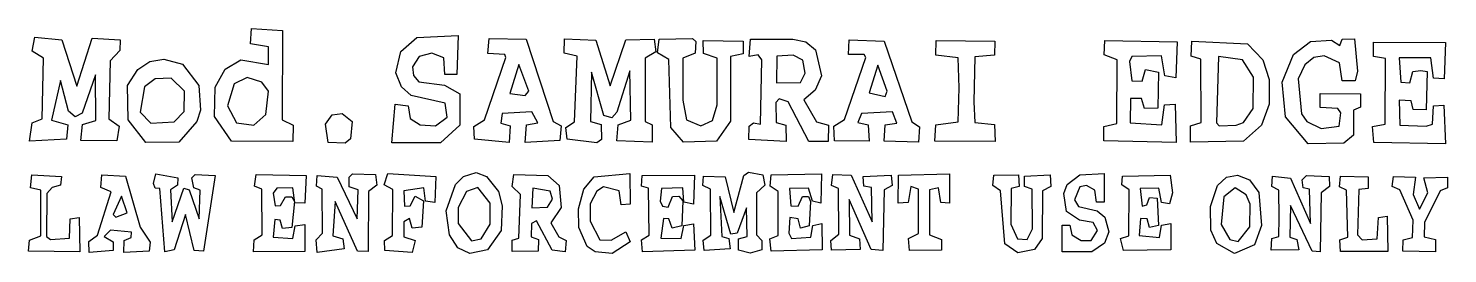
# Model space of a CAD drawing. Header units: millimetres. Extents: x -2.4 to 44.8, y 9.6 to 17.1.
import ezdxf

# ---------------------------------------------------------------- set-up
doc = ezdxf.new("R2010")
doc.units = ezdxf.units.MM
doc.layers.add('Layer 1', color=5, linetype='Continuous')

msp = doc.modelspace()

# ---------------------------------------------------------------- linework, layer by layer
at = {"layer": 'Layer 1'}
for points in [[(5.019, 17.092), (6.05, 17.023), (6.036, 14.056), (6.398, 13.875), (6.384, 13.332), (4.35, 13.346), (3.779, 14.167), (3.807, 15.142), (4.141, 15.741), (4.657, 16.048), (5.576, 15.894), (5.576, 16.479), (4.977, 16.577)], [(-2.196, 16.8), (-1.291, 16.716), (-0.789, 15.17), (-0.288, 16.772), (0.645, 16.716), (0.631, 16.354), (0.311, 16.02), (0.269, 14.084), (0.618, 13.847), (0.534, 13.359), (-0.664, 13.373), (-0.608, 13.903), (-0.162, 14.028), (-0.176, 15.546), (-0.622, 14.279), (-0.845, 14.153), (-1.068, 14.348), (-1.332, 15.365), (-1.639, 14.042), (-1.096, 13.889), (-1.137, 13.415), (-2.363, 13.346), (-2.28, 13.958), (-1.945, 14.084), (-1.903, 16.103), (-2.28, 16.34)], [(11.886, 16.856), (11.844, 15.56), (11.44, 15.56), (11.412, 16.117), (11.008, 16.271), (10.59, 16.159), (10.368, 15.811), (10.395, 15.532), (10.576, 15.323), (11.426, 15.212), (11.941, 14.919), (11.941, 13.875), (11.301, 13.29), (9.685, 13.29), (9.796, 14.571), (10.228, 14.516), (10.284, 14.098), (10.618, 13.889), (11.134, 13.861), (11.524, 14.139), (11.454, 14.613), (10.326, 14.864), (10.005, 15.156), (9.81, 15.616), (9.978, 16.326), (10.507, 16.786)], [(12.916, 16.758), (14.142, 16.73), (15.048, 14), (15.312, 13.861), (15.27, 13.373), (14.114, 13.304), (14.156, 13.889), (14.532, 13.958), (14.337, 14.321), (13.348, 14.265), (13.306, 13.944), (13.613, 13.861), (13.585, 13.304), (12.429, 13.415), (12.401, 13.833), (12.763, 14.056), (13.474, 16.131), (13.432, 16.229), (12.875, 16.257)], [(15.424, 16.744), (16.468, 16.702), (16.942, 15.184), (17.457, 16.716), (18.404, 16.73), (18.46, 16.312), (18.098, 16.103), (18.098, 14), (18.335, 13.889), (18.335, 13.318), (17.165, 13.359), (17.206, 13.889), (17.624, 14.042), (17.596, 15.686), (17.165, 14.307), (16.998, 14.126), (16.733, 14.195), (16.315, 15.644), (16.287, 14), (16.635, 13.903), (16.649, 13.401), (16.496, 13.29), (15.507, 13.415), (15.465, 13.805), (15.758, 13.986), (15.841, 16.173), (15.41, 16.271)], [(18.571, 16.73), (19.672, 16.758), (19.783, 16.661), (19.769, 16.271), (19.351, 16.103), (19.351, 14.711), (19.477, 14.056), (19.95, 13.861), (20.34, 14.028), (20.494, 14.557), (20.494, 16.103), (20.048, 16.257), (20.034, 16.688), (21.357, 16.674), (21.357, 16.243), (20.939, 16.159), (20.939, 14.014), (20.48, 13.346), (19.379, 13.318), (18.961, 13.805), (18.892, 16.062), (18.516, 16.284)], [(21.608, 16.73), (23.015, 16.73), (23.446, 16.647), (23.767, 16.382), (23.962, 15.518), (23.753, 15.045), (23.377, 14.724), (23.795, 13.986), (24.199, 13.875), (24.185, 13.332), (23.544, 13.332), (22.861, 14.655), (22.555, 14.752), (22.444, 14.627), (22.457, 13.972), (22.778, 13.875), (22.792, 13.332), (21.552, 13.401), (21.566, 13.847), (21.705, 13.958), (21.942, 13.917), (21.984, 16.048), (21.859, 16.215), (21.566, 16.159)], [(24.881, 16.716), (26.051, 16.674), (26.97, 13.986), (27.221, 13.819), (27.193, 13.318), (26.051, 13.346), (26.079, 13.889), (26.469, 13.944), (26.33, 14.321), (25.299, 14.265), (25.174, 13.972), (25.522, 13.889), (25.55, 13.346), (24.394, 13.359), (24.38, 13.847), (24.728, 14.07), (25.438, 16.131), (25.382, 16.229), (24.867, 16.229)], [(27.778, 16.688), (29.728, 16.674), (29.714, 16.201), (29.06, 16.145), (29.032, 14.655), (29.06, 13.972), (29.714, 13.903), (29.742, 13.332), (27.736, 13.346), (27.764, 13.889), (28.516, 13.986), (28.544, 15.114), (28.516, 16.117), (27.764, 16.201)], [(33.391, 16.688), (35.787, 16.647), (35.745, 15.449), (35.383, 15.518), (35.272, 16.187), (34.283, 16.159), (34.213, 15.992), (34.283, 15.351), (34.631, 15.337), (34.742, 15.727), (35.174, 15.644), (35.146, 14.446), (34.701, 14.432), (34.603, 14.766), (34.241, 14.766), (34.227, 13.958), (35.286, 13.889), (35.369, 14.557), (35.731, 14.571), (35.759, 13.304), (33.35, 13.359), (33.35, 13.833), (33.781, 13.931), (33.795, 16.048), (33.364, 16.215)], [(36.275, 16.674), (38.127, 16.577), (38.642, 16.048), (38.851, 15.393), (38.851, 14.571), (38.601, 13.875), (38.002, 13.346), (36.233, 13.318), (36.233, 13.861), (36.595, 13.972), (36.581, 16.076), (36.261, 16.173)], [(41.693, 16.744), (41.79, 15.672), (41.707, 15.351), (41.275, 15.351), (41.191, 15.95), (40.676, 16.187), (40.342, 16.131), (40.035, 15.881), (39.812, 15.421), (39.924, 14.251), (40.105, 14), (40.579, 13.763), (41.177, 13.847), (41.233, 14.293), (41.136, 14.432), (40.551, 14.46), (40.551, 14.933), (41.888, 14.919), (41.888, 14.474), (41.651, 14.376), (41.651, 13.541), (41.331, 13.276), (40.147, 13.262), (39.395, 14.153), (39.283, 15.309), (39.659, 16.229), (40.23, 16.661), (40.927, 16.702), (41.205, 16.521), (41.275, 16.73)], [(44.715, 16.619), (44.673, 15.421), (44.311, 15.435), (44.228, 16.117), (43.169, 16.117), (43.225, 15.309), (43.531, 15.282), (43.629, 15.658), (43.893, 15.699), (44.102, 15.658), (44.075, 14.39), (43.643, 14.404), (43.573, 14.683), (43.169, 14.711), (43.197, 13.875), (44.075, 13.847), (44.283, 13.917), (44.311, 14.516), (44.66, 14.543), (44.715, 13.262), (42.333, 13.304), (42.292, 13.833), (42.71, 13.917), (42.723, 16.089), (42.32, 16.159), (42.32, 16.633)], [(2.721, 15.908), (3.264, 15.198), (3.32, 14.376), (3.194, 14), (2.595, 13.318), (1.495, 13.304), (0.91, 14.056), (0.896, 15.198), (1.23, 15.727), (1.634, 15.992), (2.094, 16.076)], [(22.485, 16.173), (22.471, 15.282), (23.265, 15.296), (23.419, 15.602), (23.349, 16.034), (23.029, 16.201)], [(37.166, 16.159), (37.096, 13.958), (37.194, 13.861), (37.751, 13.875), (38.002, 13.972), (38.322, 14.432), (38.336, 15.477), (37.96, 16.048)], [(13.905, 15.894), (13.599, 14.933), (14.114, 14.864), (14.24, 15.003)], [(25.842, 15.867), (25.55, 14.947), (26.079, 14.836), (26.149, 15.003)], [(2.345, 15.435), (1.815, 15.421), (1.453, 15.156), (1.314, 14.307), (1.662, 13.944), (2.442, 13.986), (2.776, 14.334), (2.79, 15.003)], [(4.866, 15.463), (4.434, 15.254), (4.211, 14.516), (4.518, 13.958), (5.089, 13.875), (5.493, 14.237), (5.576, 15.003), (5.353, 15.309)], [(8.028, 14.265), (8.362, 14), (8.306, 13.429), (8.125, 13.276), (7.568, 13.304), (7.47, 13.917), (7.693, 14.223)], [(9.546, 12.273), (11.148, 12.176), (11.106, 11.312), (10.799, 11.354), (10.744, 11.799), (10.075, 11.702), (10.103, 11.187), (10.284, 11.201), (10.451, 11.521), (10.73, 11.368), (10.674, 10.49), (10.354, 10.462), (10.27, 10.783), (10.075, 10.671), (10.075, 10.17), (10.451, 10.044), (10.354, 9.654), (9.448, 9.71), (9.434, 10.044), (9.699, 10.212), (9.713, 11.744), (9.42, 11.897)], [(12.485, 12.301), (12.833, 12.176), (13.223, 11.674), (13.348, 11.201), (13.32, 10.379), (12.861, 9.738), (12.276, 9.613), (11.872, 9.808), (11.593, 10.239), (11.482, 11.033), (11.802, 11.911), (12.067, 12.176)], [(17.596, 12.273), (17.61, 11.256), (17.304, 11.228), (17.234, 11.702), (16.719, 11.827), (16.496, 11.688), (16.273, 11.27), (16.273, 10.685), (16.594, 10.072), (16.97, 10.058), (17.457, 10.337), (17.61, 10.003), (17.011, 9.613), (16.44, 9.668), (16.176, 9.849), (15.897, 10.476), (15.883, 11.103), (16.064, 11.758), (16.413, 12.162)], [(22.012, 12.231), (22.081, 11.883), (21.803, 11.632), (21.803, 10.239), (21.984, 10.044), (21.984, 9.738), (21.594, 9.627), (21.204, 9.724), (21.204, 10.1), (21.496, 10.184), (21.469, 11.131), (21.162, 10.295), (20.953, 10.253), (20.591, 11.507), (20.647, 10.184), (20.884, 10.114), (20.925, 9.766), (20.062, 9.71), (20.034, 10.058), (20.285, 10.226), (20.271, 11.758), (20.02, 11.869), (20.048, 12.189), (20.758, 12.162), (21.051, 10.978), (21.385, 12.203), (21.538, 12.315)], [(33.364, 12.273), (33.364, 11.326), (33.113, 11.326), (33.057, 11.716), (32.779, 11.869), (32.556, 11.827), (32.375, 11.396), (32.514, 11.173), (33.127, 11.033), (33.391, 10.824), (33.517, 10.337), (33.377, 9.961), (32.96, 9.668), (31.971, 9.668), (31.971, 10.56), (32.221, 10.56), (32.291, 10.239), (32.597, 10.044), (32.932, 10.044), (33.141, 10.379), (33.001, 10.643), (32.542, 10.727), (32.11, 11.006), (32.026, 11.604), (32.138, 11.911), (32.556, 12.231)], [(-2.293, 12.231), (-1.305, 12.176), (-1.332, 11.883), (-1.611, 11.813), (-1.792, 11.604), (-1.806, 10.184), (-1.667, 10.086), (-1.04, 10.128), (-1.012, 10.769), (-0.72, 10.811), (-0.692, 9.668), (-2.405, 9.696), (-2.363, 10.058), (-1.987, 10.198), (-1.987, 11.716), (-2.335, 11.799)], [(0.033, 12.231), (0.826, 12.189), (1.314, 10.49), (1.648, 9.989), (1.606, 9.696), (0.771, 9.654), (0.785, 10.044), (1.008, 10.142), (1.021, 10.323), (0.325, 10.393), (0.116, 10.184), (0.409, 10.003), (0.409, 9.71), (-0.385, 9.654), (-0.399, 10.017), (-0.107, 10.226), (0.353, 11.66), (0.005, 11.813)], [(1.829, 12.259), (2.568, 12.134), (2.554, 11.883), (2.317, 11.73), (2.373, 10.671), (2.763, 11.786), (2.944, 11.73), (3.278, 10.769), (3.306, 11.716), (3.097, 11.799), (3.027, 12.134), (3.139, 12.245), (3.807, 12.203), (3.417, 9.696), (3.111, 9.71), (2.818, 10.908), (2.442, 9.738), (2.136, 9.668), (1.969, 11.772), (1.815, 11.786), (1.76, 11.939)], [(5.172, 12.245), (6.83, 12.203), (6.788, 11.284), (6.454, 11.298), (6.384, 11.799), (5.855, 11.786), (5.729, 11.618), (5.799, 11.201), (5.98, 11.214), (6.147, 11.493), (6.356, 11.493), (6.44, 11.34), (6.356, 10.476), (6.05, 10.448), (5.966, 10.727), (5.785, 10.741), (5.729, 10.156), (6.384, 10.114), (6.468, 10.532), (6.788, 10.574), (6.788, 9.682), (5.075, 9.668), (5.103, 10.072), (5.367, 10.239), (5.353, 11.758), (5.116, 11.855)], [(9.142, 12.245), (9.184, 11.883), (8.905, 11.674), (8.891, 9.682), (8.543, 9.696), (7.791, 11.34), (7.721, 10.198), (8.055, 10.1), (8.097, 9.766), (7.192, 9.654), (7.164, 10.072), (7.373, 10.295), (7.359, 11.758), (7.178, 11.855), (7.192, 12.203), (7.86, 12.148), (8.529, 10.769), (8.557, 11.73), (8.264, 11.827), (8.264, 12.148), (8.376, 12.259)], [(12.54, 11.813), (12.164, 11.674), (11.886, 11.145), (11.886, 10.616), (12.331, 10.031), (12.652, 10.1), (12.944, 10.588), (12.944, 11.284)], [(13.738, 12.245), (14.866, 12.203), (15.243, 11.869), (15.312, 11.145), (14.964, 10.629), (15.229, 10.17), (15.479, 10.044), (15.438, 9.668), (15.006, 9.724), (14.49, 10.699), (14.323, 10.616), (14.309, 10.17), (14.56, 10.086), (14.546, 9.696), (13.683, 9.682), (13.683, 10.058), (13.905, 10.128), (13.961, 11.577), (13.683, 11.841)], [(19.741, 12.217), (19.714, 11.256), (19.393, 11.326), (19.351, 11.799), (18.641, 11.772), (18.599, 11.354), (18.683, 11.187), (18.864, 11.159), (19.017, 11.507), (19.226, 11.521), (19.351, 11.368), (19.324, 10.532), (19.003, 10.462), (18.892, 10.769), (18.711, 10.783), (18.627, 10.128), (19.296, 10.114), (19.393, 10.546), (19.714, 10.602), (19.755, 9.724), (18.014, 9.668), (17.986, 10.072), (18.237, 10.226), (18.209, 11.786), (17.986, 11.855), (18, 12.203)], [(23.962, 12.259), (23.948, 11.284), (23.669, 11.354), (23.53, 11.786), (22.903, 11.772), (22.945, 11.201), (23.196, 11.187), (23.335, 11.507), (23.53, 11.507), (23.6, 11.34), (23.558, 10.532), (23.265, 10.462), (23.196, 10.769), (22.917, 10.811), (22.875, 10.295), (22.973, 10.114), (23.614, 10.156), (23.683, 10.546), (23.976, 10.616), (23.99, 9.738), (22.29, 9.696), (22.249, 10.1), (22.527, 10.212), (22.527, 11.674), (22.262, 11.855), (22.29, 12.231)], [(24.338, 12.245), (24.951, 12.217), (25.647, 10.671), (25.633, 11.813), (25.369, 11.855), (25.355, 12.176), (26.288, 12.217), (26.316, 11.869), (26.051, 11.73), (26.009, 9.71), (25.619, 9.752), (24.881, 11.409), (24.895, 10.226), (25.229, 10.1), (25.257, 9.752), (24.296, 9.724), (24.282, 10.044), (24.547, 10.253), (24.533, 11.772), (24.296, 11.869)], [(28.224, 12.259), (28.224, 11.284), (27.931, 11.312), (27.862, 11.799), (27.555, 11.73), (27.555, 10.239), (27.959, 10.086), (27.959, 9.724), (26.887, 9.71), (26.859, 10.114), (27.193, 10.281), (27.193, 11.758), (26.942, 11.841), (26.845, 11.312), (26.511, 11.284), (26.525, 12.217)], [(29.7, 12.217), (30.522, 12.231), (30.536, 11.841), (30.271, 11.772), (30.257, 10.588), (30.48, 10.1), (30.801, 10.086), (30.982, 10.434), (30.968, 11.758), (30.717, 11.841), (30.717, 12.189), (31.567, 12.231), (31.595, 11.841), (31.316, 11.702), (31.302, 10.114), (31.051, 9.752), (30.494, 9.641), (30.062, 9.933), (29.923, 11.702), (29.659, 11.869)], [(35.564, 12.217), (35.634, 11.632), (35.536, 11.27), (35.272, 11.312), (35.188, 11.786), (34.561, 11.772), (34.631, 11.187), (34.784, 11.228), (34.868, 11.479), (35.132, 11.451), (35.174, 10.546), (34.868, 10.476), (34.798, 10.769), (34.575, 10.783), (34.534, 10.212), (35.202, 10.142), (35.272, 10.56), (35.578, 10.616), (35.578, 9.738), (34.004, 9.71), (33.907, 10.114), (34.185, 10.198), (34.199, 11.73), (33.949, 11.897), (33.976, 12.189)], [(37.793, 12.217), (38.197, 12.064), (38.503, 11.646), (38.601, 10.546), (38.364, 9.905), (37.695, 9.613), (37.11, 9.947), (36.915, 10.393), (36.901, 11.173), (37.138, 11.869), (37.431, 12.148)], [(37.723, 11.799), (37.347, 11.493), (37.25, 10.574), (37.542, 10.086), (37.821, 10.017), (38.211, 10.504), (38.225, 11.256), (38.085, 11.563)], [(38.963, 12.189), (39.562, 12.12), (40.23, 10.616), (40.189, 11.758), (39.98, 11.799), (39.952, 12.064), (40.091, 12.203), (40.843, 12.176), (40.857, 11.841), (40.579, 11.632), (40.551, 9.668), (40.286, 9.696), (39.562, 11.214), (39.534, 10.156), (39.771, 10.086), (39.84, 9.738), (38.921, 9.724), (38.935, 10.114), (39.172, 10.184), (39.186, 10.797), (39.172, 11.716), (38.935, 11.841)], [(41.219, 12.189), (42.139, 12.162), (42.139, 11.772), (41.832, 11.744), (41.79, 10.239), (41.944, 10.072), (42.445, 10.1), (42.487, 10.811), (42.779, 10.852), (42.793, 9.682), (41.219, 9.682), (41.205, 10.072), (41.47, 10.156), (41.428, 11.716), (41.191, 11.827)], [(42.988, 12.176), (43.712, 12.148), (43.643, 11.577), (43.852, 11.089), (44.13, 11.632), (43.991, 12.134), (44.785, 12.148), (44.785, 11.799), (44.534, 11.702), (44.019, 10.643), (44.005, 10.17), (44.381, 10.086), (44.381, 9.668), (43.295, 9.696), (43.308, 10.072), (43.615, 10.142), (43.643, 10.727), (43.197, 11.73), (42.946, 11.841)], [(0.687, 11.521), (0.409, 10.908), (0.506, 10.824), (0.882, 10.964)], [(14.365, 11.786), (14.337, 11.131), (14.853, 11.159), (15.02, 11.423), (14.95, 11.688)]]:
    msp.add_lwpolyline(points, close=True, dxfattribs=at)

doc.saveas('drawing.dxf')
